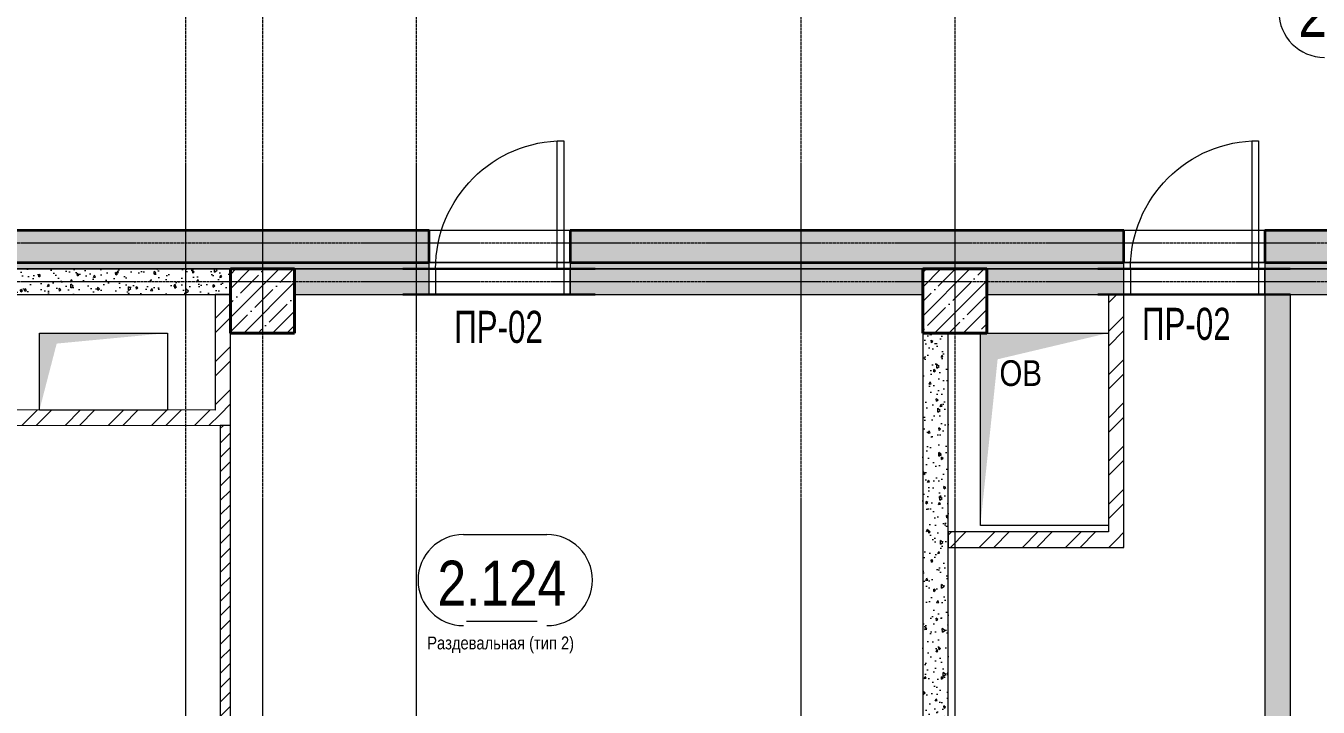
# Model space of a CAD drawing. Header units: millimetres. Extents: x -65509 to 912790, y 446 to 713294.
# Drawn here: x 193449 to 203530, y 224459 to 229770 of the extents above; entities that cross this region are included whole.
import ezdxf
from ezdxf.enums import TextEntityAlignment as Align

# ---------------------------------------------------------------- set-up
doc = ezdxf.new("R2010")
doc.units = ezdxf.units.MM
doc.linetypes.add('CENTER2', pattern=[28.575, 19.05, -3.175, 3.175, -3.175])
doc.linetypes.add('HIDDEN2', pattern=[4.7625, 3.175, -1.5875])
doc.layers.get('Defpoints').update_dxf_attribs({"color": 250})
for name, color, linetype, lineweight in [('A-Wall-Open', 250, 'Continuous', 5), ('АР_Area', 250, 'Continuous', 5), ('АР_Двери', 5, 'Continuous', 9), ('АР_Колонны', 250, 'Continuous', 30), ('АР_Стены ЖБ', 250, 'Continuous', 35), ('АР_Стены кирпич', 250, 'Continuous', 20), ('АР_Стены ПЕНОблок', 250, 'Continuous', 20), ('АР_Стены_дефшов', 250, 'Continuous', 0), ('АР_Штриховка', 250, 'Continuous', 0), ('ОВ_Шахты', 250, 'Continuous', 5), ('РД_Оси_100', 250, 'Continuous', 0)]:
    doc.layers.add(name, color=color, linetype=linetype, lineweight=lineweight)
doc.layers.add('РД_Перемычка инж проемов', color=250, linetype='Continuous')
doc.layers.add('РД_Проем', color=250, linetype='Continuous', lineweight=0, plot=False)
doc.layers.add('РД_проем_инж перемыч_подсчет', color=250, linetype='Continuous', lineweight=30, plot=False)
doc.styles.add('Arial0', font='arial.ttf')
doc.styles.add('style1', font='ARIALN.TTF')
doc.styles.add('ккк', font='isocpeur.ttf', dxfattribs={"width": 0.85, "oblique": 15})
pattern_1 = [(45, (142195.16, 127275.07), (-112.2532, 112.2532), []), (45, (142307.41, 127275.07), (-112.2532, 112.2532), [198.4375, -39.6875, 0, -39.6875])]
pattern_2 = [(45, (142195.16, 127275.07), (-168.3798, 168.3798), []), (45, (142307.4, 127275.07), (-168.3798, 168.3798), [])]

# ---------------------------------------------------------------- blocks, each defined once
blk = doc.blocks.new('СОШ_2200_АР_ОСИ_М100_28.05.24')
at = {"layer": 'РД_Оси_100', "linetype": 'CENTER2'}
for points in [[(52500, 139938.679), (52500, -5755), (52358.276, -6155)], [(53100, 139938.679), (53100, -5755), (52949.266, -6155)], [(54300, 139938.679), (54300, -6155)], [(57300, 139938.679), (57300, -6155)], [(58500, 139938.679), (58500, -6155)], [(119910, 100950), (119410, 100800), (-5454.958, 100800), (-5954.958, 100950)], [(119910, 100350), (119410, 100500), (-5454.958, 100500), (-5954.958, 100350)]]:
    blk.add_lwpolyline(points, dxfattribs=at)
blk = doc.blocks.new('otv')
at = {"linetype": 'Continuous'}
blk.add_lwpolyline([(0, -1), (0, 0), (1, 0), (1, -1)], close=True, dxfattribs=at)
blk.add_solid([(0, -1), (0, 0), (0.1346, -0.1366), (1, 0)], dxfattribs=at)
blk = doc.blocks.new('MOK-МаркаПом_овал_ареал')
for p, q in [((-2.99, 3.76), (3.52, 3.76)), ((-2.75, -3), (2.75, -3))]:
    blk.add_line(p, q)
for centre, radius, start, end in [((-2.99, 0.21), 3.55, 90, 270), ((3.52, 0.21), 3.55, 270, 90), ((-7.41, 0), 7.16, 0, 0.001)]:
    blk.add_arc(centre, radius, start, end)
at = {"color": 0, "style": 'style1'}
blk.add_attdef('АР-ПОМЕЩЕНИЕ:НОМЕР', text='', height=3, dxfattribs=at).set_placement((0.26, 0), align=Align.MIDDLE)
blk = doc.blocks.new('MOK-МаркаПеремычки')
at = {"color": 0, "style": 'ккк', "oblique": 15, "width": 0.85}
blk.add_attdef('АР-ПРОЕМ:ПЕРЕМЫЧКА', text='', height=2.5, dxfattribs=at).set_placement((0, 0), align=Align.MIDDLE)

msp = doc.modelspace()

# ---------------------------------------------------------------- hatches: boundary and pattern name
at = {"layer": 'АР_Штриховка', "linetype": 'Continuous', "lineweight": 5}
h = msp.add_hatch(dxfattribs=at)
h.set_pattern_fill('ANSI35', color=256, scale=25, style=0)
h.set_pattern_definition([(45, (142195.16, 127275.07), (-112.2532, 112.2532), []), (45, (142307.41, 127275.07), (-112.2532, 112.2532), [198.4375, -39.6875, 0, -39.6875])])
h.paths.add_polyline_path([(256495.157, 227925.073), (256495.157, 228175.073), (245945.157, 228175.073), (245945.157, 227925.073)], flags=0)
h.paths.add_polyline_path([(244145.157, 227925.073), (244145.157, 228175.073), (238821.202, 228175.073), (238821.202, 227925.073)], flags=0)
h.paths.add_polyline_path([(237721.202, 227925.073), (237721.202, 228175.073), (236060.941, 228175.073), (236060.941, 227925.073)], flags=0)
h.paths.add_polyline_path([(234960.941, 227925.073), (234960.941, 228175.073), (233105.157, 228175.073), (233105.157, 227925.073)], flags=0)
h.paths.add_polyline_path([(232195.157, 227925.073), (232195.157, 228175.073), (230445.157, 228175.073), (230445.157, 227925.073)], flags=0)
h.paths.add_polyline_path([(229345.157, 227925.073), (229345.157, 228175.073), (228895.157, 228175.073), (228895.157, 227925.073)], flags=0)
h.paths.add_polyline_path([(227795.157, 227925.073), (227795.157, 228175.073), (227325.157, 228175.073), (227325.157, 227925.073)], flags=0)
h.paths.add_polyline_path([(226225.157, 227925.073), (226225.157, 228175.073), (224445.157, 228175.073), (224445.157, 227925.073)], flags=0)
h.paths.add_polyline_path([(223345.157, 227925.073), (223345.157, 228175.073), (222777.013, 228175.073), (222777.013, 227925.073)], flags=0)
h.paths.add_polyline_path([(221867.013, 227925.073), (221867.013, 228175.073), (221025.157, 228175.073), (221025.157, 227925.073)], flags=0)
h.paths.add_polyline_path([(220115.157, 227925.073), (220115.157, 228175.073), (218445.157, 228175.073), (218445.157, 227925.073)], flags=0)
h.paths.add_polyline_path([(217345.157, 227925.073), (217345.157, 228175.073), (216795.157, 228175.073), (216795.157, 227925.073)], flags=0)
h.paths.add_polyline_path([(215695.157, 227925.073), (215695.157, 228175.073), (215624.963, 228175.073), (215624.963, 227925.073)], flags=0)
h.paths.add_polyline_path([(215624.963, 227925.073), (215624.963, 228175.073), (212575.157, 228175.073), (212575.157, 227925.073)], flags=0)
h.paths.add_polyline_path([(211475.157, 227925.073), (211475.157, 228175.073), (205945.157, 228175.073), (205945.157, 227925.073)], flags=0)
h.paths.add_polyline_path([(204845.157, 227925.073), (204845.157, 228175.073), (203115.157, 228175.073), (203115.157, 227925.073)], flags=0)
h.paths.add_polyline_path([(202015.157, 227925.073), (202015.157, 228175.073), (197695.157, 228175.073), (197695.157, 227925.073)], flags=0)
h.paths.add_polyline_path([(196595.157, 227925.073), (196595.157, 228175.073), (191415.157, 228175.073), (191415.157, 227925.073)], flags=0)
h.paths.add_polyline_path([(190315.157, 227925.073), (190315.157, 228175.073), (187025.154, 228175.073), (187025.154, 227925.073)], flags=0)
h.paths.add_polyline_path([(184805.154, 227925.073), (184805.154, 228175.073), (183845.157, 228175.073), (183845.157, 227925.073)], flags=0)
h.paths.add_polyline_path([(182045.157, 227925.073), (182045.157, 228175.073), (179995.157, 228175.073), (179995.157, 227925.073)], flags=0)
at = {"layer": 'АР_Штриховка', "linetype": 'Continuous', "lineweight": 0}
h = msp.add_hatch(dxfattribs=at)
h.set_pattern_fill('HONEY', color=256, scale=10, style=0)
h.set_pattern_definition([(360, (142195.157, 127275.073), (47.625, 27.4963064), [31.75, -63.5]), (120, (142195.157, 127275.073), (-47.625, 27.4963066), [31.75, -63.5]), (60, (142195.157, 127275.073), (1e-07, 54.992613), [-63.5, 31.75])])
h.paths.add_polyline_path([(179595.157, 227925.073), (179595.157, 227875.073), (182045.157, 227875.073), (182045.157, 227925.073)], flags=0)
h.paths.add_polyline_path([(183845.157, 227925.073), (183845.157, 227875.073), (184805.154, 227875.073), (184805.154, 227925.073)], flags=0)
h.paths.add_polyline_path([(187025.154, 227925.073), (187025.154, 227875.073), (187995.157, 227875.073), (188011.824, 227887.573), (187995.157, 227925.073)], flags=0)
h.paths.add_polyline_path([(187995.157, 227925.073), (188011.824, 227887.573), (188045.157, 227875.073), (190315.157, 227875.073), (190315.157, 227925.073)], flags=0)
h.paths.add_polyline_path([(191415.157, 227925.073), (191415.157, 227875.073), (196595.157, 227875.073), (196595.157, 227925.073)], flags=0)
h.paths.add_polyline_path([(197695.157, 227925.073), (197695.157, 227875.073), (202015.157, 227875.073), (202015.157, 227925.073)], flags=0)
h.paths.add_polyline_path([(203115.157, 227925.073), (203115.157, 227875.073), (204845.157, 227875.073), (204845.157, 227925.073)], flags=0)
h.paths.add_polyline_path([(205945.157, 227925.073), (205945.157, 227875.073), (211475.157, 227875.073), (211475.157, 227925.073)], flags=0)
h.paths.add_polyline_path([(212575.157, 227925.073), (212575.157, 227875.073), (215695.157, 227875.073), (215695.157, 227925.073)], flags=0)
h.paths.add_polyline_path([(216795.157, 227925.073), (216795.157, 227875.073), (217345.157, 227875.073), (217345.157, 227925.073)], flags=0)
h.paths.add_polyline_path([(218445.157, 227925.073), (218445.157, 227875.073), (220115.157, 227875.073), (220115.157, 227925.073)], flags=0)
h.paths.add_polyline_path([(221025.157, 227925.073), (221025.157, 227875.073), (221867.013, 227875.073), (221867.013, 227925.073)], flags=0)
h.paths.add_polyline_path([(222777.013, 227925.073), (222777.013, 227875.073), (223345.157, 227875.073), (223345.157, 227925.073)], flags=0)
h.paths.add_polyline_path([(224445.157, 227925.073), (224445.157, 227875.073), (226225.157, 227875.073), (226225.157, 227925.073)], flags=0)
h.paths.add_polyline_path([(227325.157, 227925.073), (227325.157, 227875.073), (227795.157, 227875.073), (227795.157, 227925.073)], flags=0)
h.paths.add_polyline_path([(228895.157, 227925.073), (228895.157, 227875.073), (229345.157, 227875.073), (229345.157, 227925.073)], flags=0)
h.paths.add_polyline_path([(230445.157, 227925.073), (230445.157, 227875.073), (232195.157, 227875.073), (232195.157, 227925.073)], flags=0)
h.paths.add_polyline_path([(233105.157, 227925.073), (233105.157, 227875.073), (234960.941, 227875.073), (234960.941, 227925.073)], flags=0)
h.paths.add_polyline_path([(236060.941, 227925.073), (236060.941, 227875.073), (237721.202, 227875.073), (237721.202, 227925.073)], flags=0)
h.paths.add_polyline_path([(238821.202, 227925.073), (238821.202, 227875.073), (244145.157, 227875.073), (244145.157, 227925.073)], flags=0)
h.paths.add_polyline_path([(245945.157, 227925.073), (245945.157, 227875.073), (256895.157, 227875.073), (256895.157, 227925.073)], flags=0)
h = msp.add_hatch(dxfattribs=at)
h.set_pattern_fill('AR-CONC', color=256, angle=45, style=0)
h.set_pattern_definition([(95, (142195.16, 127275.07), (140.09465, 117.55338), [19.05, -209.55]), (40, (142195.16, 127275.07), (-160.01845, 110.17673), [15.24, -167.64058]), (145.45144, (142206.83, 127284.87), (-19.9238, 227.7301), [16.19, -178.09024]), (91.1842, (142159.24, 127311), (221.41024, 161.9534), [28.575, -314.325]), (141.63556, (142177.7, 127324.5), (-7.0866, 342.82676), [24.285, -267.1356]), (36.18415, (142159.24, 127311), (-7.0866, 342.82676), [22.86, -251.4597]), (66, (142186.18, 127319.97), (179.51998, 34.89515), [19.05, -209.55]), (11, (142186.18, 127319.97), (-86.53993, 173.9412), [15.24, -167.64]), (116.45145, (142201.14, 127322.88), (92.98005, 208.83634), [16.19, -178.08994]), (82.5, (142195.16, 127275.07), (-57.60547, 61.973414), [0, -165.608, 0, -170.18, 0, -168.275]), (52.5, (142195.16, 127275.07), (-23.58973, 118.087), [0, -97.028, 0, -161.798, 0, -64.135]), (12.5, (142155.105, 127235.02), (99.927863, 91.826196), [0, -63.5, 0, -198.12, 0, -262.89]), (2.5, (142137.14, 127217.06), (86.7639, 122.72239), [0, -82.55, 0, -131.572, 0, -186.69])])
h.paths.add_polyline_path([(195045.157, 227675.073), (195045.157, 227875.073), (192405.157, 227875.073), (192405.157, 227675.073)], flags=0)
at = {"layer": 'АР_Штриховка', "linetype": 'Continuous', "lineweight": 5}
h = msp.add_hatch(dxfattribs=at)
h.set_pattern_fill('ANSI35', color=256, scale=25, style=0)
h.set_pattern_definition(pattern_1)
h.paths.add_polyline_path([(195045.157, 227375.073), (195545.157, 227375.073), (195545.157, 227875.073), (195045.157, 227875.073)], flags=0)
at = {"layer": 'АР_Штриховка', "linetype": 'Continuous', "lineweight": 0}
h = msp.add_hatch(dxfattribs=at)
h.set_pattern_fill('AR-CONC', color=256, angle=-315, style=0)
h.set_pattern_definition([(95, (142195.16, 127275.07), (140.09465, 117.55338), [19.05, -209.55]), (40, (142195.16, 127275.07), (-160.01845, 110.17673), [15.24, -167.64058]), (145.45144, (142206.83, 127284.87), (-19.9238, 227.7301), [16.19, -178.09024]), (91.1842, (142159.24, 127311), (221.41024, 161.9534), [28.575, -314.325]), (141.63556, (142177.7, 127324.5), (-7.0866, 342.82676), [24.285, -267.1356]), (36.18415, (142159.24, 127311), (-7.0866, 342.82676), [22.86, -251.4597]), (66, (142186.18, 127319.97), (179.51998, 34.89515), [19.05, -209.55]), (11, (142186.18, 127319.97), (-86.53993, 173.9412), [15.24, -167.64]), (116.45145, (142201.14, 127322.88), (92.98005, 208.83634), [16.19, -178.08994]), (82.5, (142195.16, 127275.07), (-57.60547, 61.973414), [0, -165.608, 0, -170.18, 0, -168.275]), (52.5, (142195.16, 127275.07), (-23.58973, 118.087), [0, -97.028, 0, -161.798, 0, -64.135]), (12.5, (142155.105, 127235.02), (99.927863, 91.826196), [0, -63.5, 0, -198.12, 0, -262.89]), (2.5, (142137.14, 127217.06), (86.7639, 122.72239), [0, -82.55, 0, -131.572, 0, -186.69])])
h.paths.add_polyline_path([(200445.157, 227675.073), (200445.157, 227875.073), (197695.157, 227875.073), (197695.157, 227675.073)], flags=0)
h.paths.add_polyline_path([(196595.157, 227675.073), (196595.157, 227875.073), (195545.157, 227875.073), (195545.157, 227675.073)], flags=0)
at = {"layer": 'АР_Штриховка', "linetype": 'Continuous', "lineweight": 5}
h = msp.add_hatch(dxfattribs=at)
h.set_pattern_fill('ANSI35', color=256, scale=25, style=0)
h.set_pattern_definition(pattern_1)
h.paths.add_polyline_path([(200445.157, 227375.073), (200945.157, 227375.073), (200945.157, 227875.073), (200445.157, 227875.073)], flags=0)
at = {"layer": 'АР_Штриховка', "linetype": 'Continuous', "lineweight": 0}
h = msp.add_hatch(dxfattribs=at)
h.set_pattern_fill('AR-CONC', color=256, angle=45, style=0)
h.set_pattern_definition([(95, (142195.16, 127275.07), (140.09465, 117.55338), [19.05, -209.55]), (40, (142195.16, 127275.07), (-160.01845, 110.17673), [15.24, -167.64058]), (145.45144, (142206.83, 127284.87), (-19.9238, 227.7301), [16.19, -178.09024]), (91.1842, (142159.24, 127311), (221.41024, 161.9534), [28.575, -314.325]), (141.63556, (142177.7, 127324.5), (-7.0866, 342.82676), [24.285, -267.1356]), (36.18415, (142159.24, 127311), (-7.0866, 342.82676), [22.85997, -251.4597]), (66, (142186.18, 127319.97), (179.51998, 34.89515), [19.05, -209.55]), (11, (142186.18, 127319.97), (-86.53993, 173.9412), [15.24, -167.64]), (116.45145, (142201.14, 127322.88), (92.98005, 208.83634), [16.19, -178.08994]), (82.5, (142195.16, 127275.07), (-57.60547, 61.973414), [0, -165.608, 0, -170.18, 0, -168.275]), (52.5, (142195.16, 127275.07), (-23.58973, 118.087), [0, -97.028, 0, -161.798, 0, -64.135]), (12.5, (142155.105, 127235.02), (99.927863, 91.826196), [0, -63.5, 0, -198.12, 0, -262.89]), (2.5, (142137.14, 127217.06), (86.7639, 122.72239), [0, -82.55, 0, -131.572, 0, -186.69])])
h.paths.add_polyline_path([(207645.157, 227675.073), (207645.157, 227875.073), (205945.157, 227875.073), (205945.157, 227675.073)], flags=0)
h.paths.add_polyline_path([(204845.157, 227675.073), (204845.157, 227875.073), (203115.157, 227875.073), (203115.157, 227675.073)], flags=0)
h.paths.add_polyline_path([(202015.157, 227675.073), (202015.157, 227875.073), (200945.157, 227875.073), (200945.157, 227675.073)], flags=0)
h = msp.add_hatch(dxfattribs=at)
h.set_pattern_fill('ANSI32', color=256, scale=25, angle=-360, style=0)
h.set_pattern_definition(pattern_2)
h.paths.add_polyline_path([(195045.157, 227675.073), (194925.157, 227675.073), (194925.157, 226774.849), (195045.157, 226654.767)], flags=0)
h = msp.add_hatch(dxfattribs=at)
h.set_pattern_fill('ANSI32', color=256, scale=25, style=0)
h.set_pattern_definition(pattern_2)
h.paths.add_polyline_path([(201895.157, 225824.309), (202015.157, 225704.309), (202015.157, 227675.073), (201895.157, 227675.073)], flags=0)
h = msp.add_hatch(dxfattribs=at)
h.set_pattern_fill('AR-CONC', color=256, angle=45, style=0)
h.set_pattern_definition([(95, (142195.16, 127275.07), (140.09465, 117.55338), [19.05, -209.55]), (40, (142195.16, 127275.07), (-160.01845, 110.17673), [15.24, -167.64058]), (145.45144, (142206.83, 127284.87), (-19.9238, 227.7301), [16.19, -178.09024]), (91.1842, (142159.24, 127311), (221.41024, 161.9534), [28.575, -314.325]), (141.63556, (142177.7, 127324.5), (-7.0866, 342.82676), [24.285, -267.1356]), (36.18415, (142159.24, 127311), (-7.0866, 342.82676), [22.85997, -251.4597]), (66, (142186.18, 127319.97), (179.51998, 34.89515), [19.05, -209.55]), (11, (142186.18, 127319.97), (-86.53993, 173.9412), [15.24, -167.64]), (116.45145, (142201.14, 127322.88), (92.98005, 208.83634), [16.19, -178.08994]), (82.5, (142195.16, 127275.07), (-57.60547, 61.973414), [0, -165.608, 0, -170.18, 0, -168.275]), (52.5, (142195.16, 127275.07), (-23.58973, 118.087), [0, -97.028, 0, -161.798, 0, -64.135]), (12.5, (142155.105, 127235.02), (99.927863, 91.826196), [0, -63.5, 0, -198.12, 0, -262.89]), (2.5, (142137.14, 127217.06), (86.7639, 122.72239), [0, -82.55, 0, -131.572, 0, -186.69])])
h.paths.add_polyline_path([(203115.157, 219045.073), (203315.157, 219045.073), (203315.157, 227675.073), (203115.157, 227675.073)], flags=0)
h = msp.add_hatch(dxfattribs=at)
h.set_pattern_fill('AR-CONC', color=256, angle=-315, style=0)
h.set_pattern_definition([(95, (142195.16, 127275.07), (140.09465, 117.55338), [19.05, -209.55]), (40, (142195.16, 127275.07), (-160.01845, 110.17673), [15.24, -167.64058]), (145.45144, (142206.83, 127284.87), (-19.9238, 227.7301), [16.19, -178.09024]), (91.1842, (142159.24, 127311), (221.41024, 161.9534), [28.575, -314.325]), (141.63556, (142177.7, 127324.5), (-7.0866, 342.82676), [24.285, -267.1356]), (36.18415, (142159.24, 127311), (-7.0866, 342.82676), [22.86, -251.4597]), (66, (142186.18, 127319.97), (179.51998, 34.89515), [19.05, -209.55]), (11, (142186.18, 127319.97), (-86.53993, 173.9412), [15.24, -167.64]), (116.45145, (142201.14, 127322.88), (92.98005, 208.83634), [16.19, -178.08994]), (82.5, (142195.16, 127275.07), (-57.60547, 61.973414), [0, -165.608, 0, -170.18, 0, -168.275]), (52.5, (142195.16, 127275.07), (-23.58973, 118.087), [0, -97.028, 0, -161.798, 0, -64.135]), (12.5, (142155.105, 127235.02), (99.927863, 91.826196), [0, -63.5, 0, -198.12, 0, -262.89]), (2.5, (142137.14, 127217.06), (86.7639, 122.72239), [0, -82.55, 0, -131.572, 0, -186.69])])
h.paths.add_polyline_path([(200645.157, 227375.073), (200445.157, 227375.073), (200445.157, 223775.073), (200645.157, 223775.073)], flags=0)
h = msp.add_hatch(dxfattribs=at)
h.set_pattern_fill('ANSI32', color=256, scale=25, style=0)
h.set_pattern_definition([(45, (142195.16, 127275.07), (-168.3798, 168.3798), []), (45, (142307.4, 127275.07), (-168.3798, 168.3798), [])])
h.paths.add_polyline_path([(195045.157, 226654.767), (194925.157, 226774.849), (192355.157, 226776.609), (192235.157, 226656.691)], flags=0)
at = {"layer": 'АР_Штриховка', "linetype": 'Continuous', "lineweight": 0, "ltscale": 0.5}
h = msp.add_hatch(dxfattribs=at)
h.set_pattern_fill('ANSI31', color=256, scale=25, angle=-360, style=0)
h.set_pattern_definition([(45, (142195.16, 127275.07), (-56.1266, 56.1266), [])])
h.paths.add_polyline_path([(195045.157, 226654.989), (194965.157, 226654.989), (194965.157, 223775.073), (194991.824, 223755.073), (195045.157, 223775.073)], flags=0)
at = {"layer": 'АР_Штриховка', "linetype": 'Continuous', "lineweight": 0}
h = msp.add_hatch(dxfattribs=at)
h.set_pattern_fill('ANSI32', color=256, scale=25, style=0)
h.set_pattern_definition([(45, (142195.16, 127275.07), (-168.3798, 168.3798), []), (45, (142307.4, 127275.07), (-168.3798, 168.3798), [])])
h.paths.add_polyline_path([(202015.157, 225704.309), (201895.157, 225824.309), (200645.157, 225824.309), (200645.157, 225704.309)], flags=0)

# ---------------------------------------------------------------- linework, layer by layer
at = {"layer": 'A-Wall-Open', "linetype": 'Continuous', "lineweight": 5}
for p, q in [((197695.157, 228175.073), (196595.157, 228175.073)), ((203115.157, 228175.073), (202015.157, 228175.073)), ((197695.157, 227925.073), (196595.157, 227925.073)), ((203115.157, 227925.073), (202015.157, 227925.073))]:
    msp.add_line(p, q, dxfattribs=at)
at = {"layer": 'АР_Двери', "linetype": 'Continuous', "lineweight": 9}
for points in [[(197645.157, 227875.073), (197595.157, 227875.073), (197595.157, 228875.073), (197645.157, 228875.073)], [(203065.157, 227875.073), (203015.157, 227875.073), (203015.157, 228875.073), (203065.157, 228875.073)], [(196645.157, 227675.073), (196595.157, 227675.073), (196595.157, 227875.073), (196645.157, 227875.073)], [(197645.157, 227675.073), (197695.157, 227675.073), (197695.157, 227875.073), (197645.157, 227875.073)], [(202065.157, 227675.073), (202015.157, 227675.073), (202015.157, 227875.073), (202065.157, 227875.073)], [(203065.157, 227675.073), (203115.157, 227675.073), (203115.157, 227875.073), (203065.157, 227875.073)]]:
    msp.add_lwpolyline(points, close=True, dxfattribs=at)
at = {"layer": 'АР_Двери', "linetype": 'Continuous', "lineweight": 9, "extrusion": (0, 0, -1)}
for centre, start, end in [((-197645.157, 227875.073), 359.9999999, 89.9999999), ((-203065.157, 227875.073), 0, 90)]:
    msp.add_arc(centre, 1000, start, end, dxfattribs=at)
at = {"layer": 'АР_Колонны', "linetype": 'HIDDEN2', "lineweight": 25}
for p, q in [((195045.157, 227875.073), (195545.157, 227875.073)), ((195045.157, 227375.073), (195045.157, 227875.073)), ((195545.157, 227875.073), (195545.157, 227375.073)), ((200445.157, 227875.073), (200945.157, 227875.073)), ((200445.157, 227375.073), (200445.157, 227875.073)), ((200945.157, 227875.073), (200945.157, 227375.073)), ((195545.157, 227375.073), (195045.157, 227375.073)), ((200945.157, 227375.073), (200445.157, 227375.073))]:
    msp.add_line(p, q, dxfattribs=at)
at = {"layer": 'АР_Колонны', "linetype": 'Continuous', "lineweight": 35}
for p, q in [((195045.157, 227875.073), (195545.157, 227875.073)), ((195045.157, 227375.073), (195045.157, 227875.073)), ((195545.157, 227375.073), (195545.157, 227875.073)), ((200445.157, 227875.073), (200945.157, 227875.073)), ((200445.157, 227375.073), (200445.157, 227875.073)), ((200945.157, 227375.073), (200945.157, 227875.073)), ((195045.157, 227375.073), (195545.157, 227375.073)), ((195045.157, 227375.073), (195545.157, 227375.073)), ((200445.157, 227375.073), (200945.157, 227375.073)), ((200445.157, 227375.073), (200945.157, 227375.073))]:
    msp.add_line(p, q, dxfattribs=at)
at = {"layer": 'АР_Стены ЖБ', "linetype": 'Continuous', "lineweight": 35}
for p, q in [((196595.157, 228175.073), (191415.157, 228175.073)), ((196595.157, 227925.073), (196595.157, 228175.073)), ((202015.157, 228175.073), (197695.157, 228175.073)), ((197695.157, 228175.073), (197695.157, 227925.073)), ((202015.157, 227925.073), (202015.157, 228175.073)), ((204845.157, 228175.073), (203115.157, 228175.073)), ((203115.157, 228175.073), (203115.157, 227925.073)), ((191415.157, 227925.073), (196595.157, 227925.073)), ((197695.157, 227925.073), (202015.157, 227925.073)), ((203115.157, 227925.073), (204845.157, 227925.073))]:
    msp.add_line(p, q, dxfattribs=at)
at = {"layer": 'АР_Стены ЖБ', "linetype": 'Continuous', "lineweight": 40}
for p, q in [((195545.157, 227875.073), (195045.157, 227875.073)), ((195045.157, 227875.073), (195045.157, 227375.073)), ((195545.157, 227375.073), (195545.157, 227875.073)), ((200945.157, 227875.073), (200445.157, 227875.073)), ((200445.157, 227875.073), (200445.157, 227375.073)), ((200945.157, 227375.073), (200945.157, 227875.073)), ((195045.157, 227375.073), (195545.157, 227375.073)), ((200445.157, 227375.073), (200945.157, 227375.073))]:
    msp.add_line(p, q, dxfattribs=at)
at = {"layer": 'АР_Стены кирпич', "linetype": 'Continuous', "lineweight": 20}
for p, q in [((195045.157, 227675.073), (194925.157, 227675.073)), ((194925.157, 227675.073), (194925.157, 226774.849)), ((195045.157, 226654.767), (195045.157, 227675.073)), ((202015.157, 227675.073), (201895.157, 227675.073)), ((201895.157, 227675.073), (201895.157, 225824.309)), ((202015.157, 225704.309), (202015.157, 227675.073)), ((194925.157, 226774.849), (192355.157, 226776.609)), ((192235.157, 226656.691), (195045.157, 226654.767)), ((201895.157, 225824.309), (200645.157, 225824.309)), ((200645.157, 225824.309), (200645.157, 225704.309)), ((200645.157, 225704.309), (202015.157, 225704.309))]:
    msp.add_line(p, q, dxfattribs=at)
at = {"layer": 'АР_Стены ПЕНОблок', "linetype": 'Continuous', "lineweight": 20}
for p, q in [((195045.157, 227875.073), (192405.157, 227875.073)), ((195045.157, 227675.073), (195045.157, 227875.073)), ((196595.157, 227875.073), (195545.157, 227875.073)), ((195545.157, 227875.073), (195545.157, 227675.073)), ((196595.157, 227675.073), (196595.157, 227875.073)), ((200445.157, 227875.073), (197695.157, 227875.073)), ((197695.157, 227875.073), (197695.157, 227675.073)), ((200445.157, 227675.073), (200445.157, 227875.073)), ((202015.157, 227875.073), (200945.157, 227875.073)), ((200945.157, 227875.073), (200945.157, 227675.073)), ((202015.157, 227675.073), (202015.157, 227875.073)), ((204845.157, 227875.073), (203115.157, 227875.073)), ((203115.157, 227875.073), (203115.157, 227675.073)), ((192405.157, 227675.073), (195045.157, 227675.073)), ((195545.157, 227675.073), (196595.157, 227675.073)), ((197695.157, 227675.073), (200445.157, 227675.073)), ((200945.157, 227675.073), (202015.157, 227675.073)), ((203315.157, 227675.073), (203115.157, 227675.073)), ((203115.157, 227675.073), (203115.157, 219045.073)), ((203115.157, 227675.073), (204845.157, 227675.073)), ((203315.157, 219045.073), (203315.157, 227675.073)), ((200645.157, 227375.073), (200445.157, 227375.073)), ((200445.157, 227375.073), (200445.157, 223775.073)), ((200645.157, 223775.073), (200645.157, 227375.073)), ((195045.157, 226654.989), (194965.157, 226654.989)), ((194965.157, 226654.989), (194965.157, 223775.073)), ((195045.157, 223775.073), (195045.157, 226654.989))]:
    msp.add_line(p, q, dxfattribs=at)
at = {"layer": 'АР_Стены_дефшов', "linetype": 'Continuous', "lineweight": 0}
for p, q in [((196595.157, 227925.073), (191415.157, 227925.073)), ((191415.157, 227875.073), (196595.157, 227875.073)), ((196595.157, 227875.073), (196595.157, 227925.073)), ((196595.157, 227925.073), (197695.157, 227925.073)), ((196595.157, 227875.073), (197695.157, 227875.073)), ((197695.157, 227925.073), (197695.157, 227875.073)), ((202015.157, 227925.073), (197695.157, 227925.073)), ((197695.157, 227875.073), (202015.157, 227875.073)), ((202015.157, 227875.073), (202015.157, 227925.073)), ((202015.157, 227925.073), (203115.157, 227925.073)), ((202015.157, 227875.073), (203115.157, 227875.073)), ((203115.157, 227925.073), (203115.157, 227875.073)), ((204845.157, 227925.073), (203115.157, 227925.073)), ((203115.157, 227875.073), (204845.157, 227875.073))]:
    msp.add_line(p, q, dxfattribs=at)
at = {"layer": 'РД_Проем', "linetype": 'Continuous', "lineweight": 0}
for p, q in [((197695.157, 227875.073), (196595.157, 227875.073)), ((203115.157, 227875.073), (202015.157, 227875.073)), ((197695.157, 227675.073), (196595.157, 227675.073)), ((203115.157, 227675.073), (202015.157, 227675.073))]:
    msp.add_line(p, q, dxfattribs=at)
at = {"layer": 'РД_проем_инж перемыч_подсчет', "linetype": 'Continuous', "lineweight": 30}
for p, q in [((197891.165, 227875.073), (196391.165, 227875.073)), ((203311.165, 227875.073), (201811.165, 227875.073)), ((197891.165, 227675.073), (196391.165, 227675.073)), ((203311.165, 227675.073), (201811.165, 227675.073))]:
    msp.add_line(p, q, dxfattribs=at)

# ---------------------------------------------------------------- block references
at = {"layer": 'АР_Area', "linetype": 'Continuous', "lineweight": 5}
ref = msp.add_blockref('MOK-МаркаПом_овал_ареал', (203877.574, 229858.633), dxfattribs=dict(at, xscale=100, yscale=100, zscale=100))
ref.add_attrib('АР-ПОМЕЩЕНИЕ:НОМЕР', '2.110', dxfattribs={"layer": '0', "color": 0, "height": 350, "style": 'style1'}).set_placement((203877.574, 229858.633), align=Align.MIDDLE)
ref.add_attrib('АР-ПОМЕЩЕНИЕ:НАИМЕНОВАНИЕ', 'Коридор', dxfattribs={"layer": 'Defpoints', "color": 2, "height": 100, "style": 'style1'}).set_placement((203868.159, 229377.24), align=Align.MIDDLE)
ref = msp.add_blockref('MOK-МаркаПом_овал_ареал', (197162.386, 225427.92), dxfattribs=dict(at, xscale=100, yscale=100, zscale=100))
ref.add_attrib('АР-ПОМЕЩЕНИЕ:НОМЕР', '2.124', dxfattribs={"layer": '0', "color": 0, "height": 350, "style": 'style1'}).set_placement((197162.386, 225427.92), align=Align.MIDDLE)
ref.add_attrib('АР-ПОМЕЩЕНИЕ:НАИМЕНОВАНИЕ', 'Раздевальная (тип 2)', dxfattribs={"layer": 'Defpoints', "color": 2, "height": 100, "style": 'style1'}).set_placement((197152.971, 224946.527), align=Align.MIDDLE)
at = {"layer": 'ОВ_Шахты', "xscale": 1000}
for p, yscale in [((193555.157, 227375.073), 600), ((200895.157, 227375.554), 1500)]:
    msp.add_blockref('otv', p, dxfattribs=dict(at, yscale=yscale))
at = {"layer": 'РД_Оси_100'}
msp.add_blockref('СОШ_2200_АР_ОСИ_М100_28.05.24', (142195.157, 127275.073), dxfattribs=at)
at = {"layer": 'РД_Перемычка инж проемов', "linetype": 'Continuous', "lineweight": -3}
ref = msp.add_blockref('MOK-МаркаПеремычки', (197136.241, 227423.582, 200), dxfattribs=dict(at, xscale=100, yscale=100, zscale=100))
ref.add_attrib('АР-ПРОЕМ:ПЕРЕМЫЧКА', 'ПР-02', dxfattribs={"layer": '0', "color": 0, "height": 250, "style": 'Arial0', "width": 0.7}).set_placement((197136.241, 227423.582, 200), align=Align.MIDDLE)
ref = msp.add_blockref('MOK-МаркаПеремычки', (202501.948, 227447.128, 200), dxfattribs=dict(at, xscale=100, yscale=100, zscale=100))
ref.add_attrib('АР-ПРОЕМ:ПЕРЕМЫЧКА', 'ПР-02', dxfattribs={"layer": '0', "color": 0, "height": 250, "style": 'Arial0', "width": 0.7}).set_placement((202501.948, 227447.128, 200), align=Align.MIDDLE)

# ---------------------------------------------------------------- texts
at = {"layer": 'ОВ_Шахты', "insert": (201209.836, 227061.238), "char_height": 200, "width": 948.421, "attachment_point": 5, "style": 'style1'}
msp.add_mtext('ОВ', dxfattribs=at)

doc.saveas('drawing.dxf')
